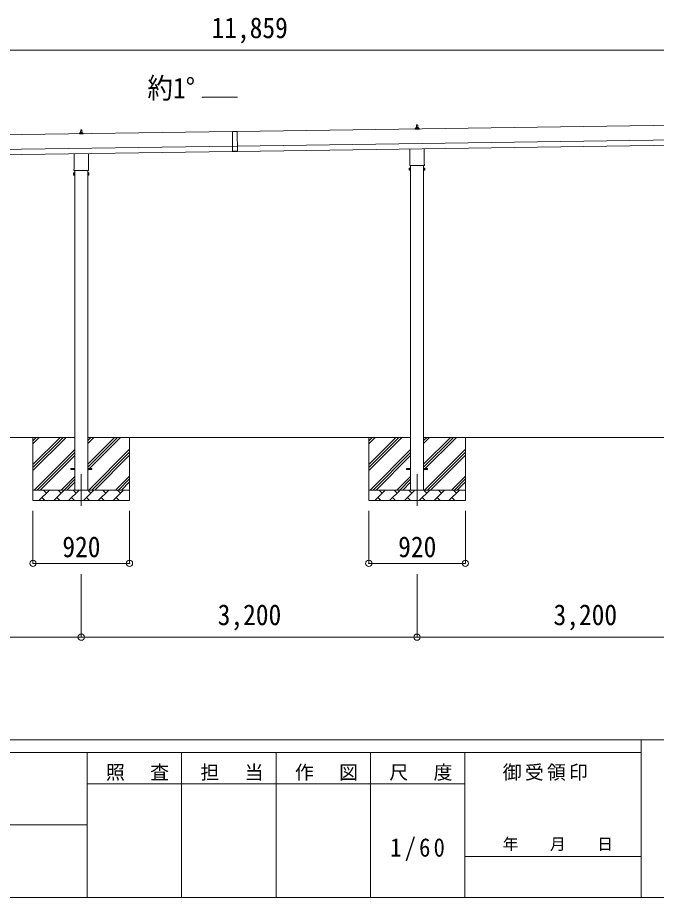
# Model space of a CAD drawing. Units: millimetres at full size, sheet at 1:60. Extents: x -16864 to 16864, y -11640 to 11640.
# Drawn here: x 4740 to 10827, y -11640 to -3264 of the extents above; entities that cross this region are included whole.
import ezdxf
from ezdxf.enums import TextEntityAlignment as Align

# ---------------------------------------------------------------- set-up
doc = ezdxf.new("R2010")
doc.units = ezdxf.units.MM
doc.header["$LTSCALE"] = 60
doc.header["$PDMODE"] = 32
doc.header["$PDSIZE"] = 60
doc.linetypes.add('CHAIN1', pattern=[8, 5, -1, 1, -1])
for name, color, linetype, lineweight in [('0-1_Defpoints', 7, 'CHAIN1', 9), ('0-2_TEXT1', 4, 'Continuous', 9), ('0-3_SHAPE', 7, 'Continuous', 9), ('0-7_PARTS2', 7, 'Continuous', 9), ('0-8_TABLE1', 6, 'Continuous', 9), ('F-0', 7, 'Continuous', 9)]:
    doc.layers.add(name, color=color, linetype=linetype, lineweight=lineweight)
doc.styles.add('ＭＳ ゴシック', font='')
doc.styles.get('ＭＳ ゴシック').set_extended_font_data('MS Gothic')

msp = doc.modelspace()

# ---------------------------------------------------------------- linework, layer by layer
at = {"layer": '0-1_Defpoints'}
for p, q in [((5346.57, -7611.46), (5346.57, -7960.46)), ((8546.57, -7611.46), (8546.57, -7960.46))]:
    msp.add_line(p, q, dxfattribs=at)
at = {"layer": '0-2_TEXT1'}
for p, q in [((6834.47, -4020.62), (6498.47, -4025.42)), ((12842.25, -4262.25), (6831.63, -4348.12)), ((6786.63, -4348.76), (1051.17, -4430.7)), ((5340.87, -4356.48), (5341.6, -4332.96)), ((5342.6, -4331.98), (5351.15, -4331.98)), ((5352.15, -4332.96), (5352.87, -4356.48)), ((6786.62, -4347.76), (6831.62, -4347.12)), ((6786.62, -4347.76), (6789.37, -4540.24)), ((6831.63, -4348.12), (6786.63, -4348.76)), ((6831.62, -4347.12), (6834.37, -4539.6)), ((8528.62, -4326.27), (8528.62, -4318.56)), ((8565.12, -4326.27), (8528.62, -4326.27)), ((8529.01, -4317.77), (8564.74, -4317.77)), ((8529.39, -4317.58), (8536.11, -4315.95)), ((8536.49, -4315.77), (8557.26, -4315.77)), ((8536.87, -4314.98), (8536.87, -4310.77)), ((8537.87, -4310.77), (8555.87, -4310.77)), ((8540.87, -4310.77), (8541.6, -4287.24)), ((8542.6, -4286.27), (8551.15, -4286.27)), ((8552.15, -4287.24), (8552.87, -4310.77)), ((8556.87, -4314.98), (8556.87, -4310.77)), ((8564.36, -4317.58), (8557.64, -4315.95)), ((8565.12, -4326.27), (8565.12, -4318.56)), ((5328.62, -4371.98), (5328.62, -4364.27)), ((5365.12, -4371.98), (5328.62, -4371.98)), ((5329.01, -4363.48), (5364.74, -4363.48)), ((5329.39, -4363.3), (5336.11, -4361.67)), ((5336.49, -4361.48), (5357.26, -4361.48)), ((5336.87, -4360.7), (5336.87, -4356.48)), ((5337.87, -4356.48), (5355.87, -4356.48)), ((5356.87, -4360.7), (5356.87, -4356.48)), ((5364.36, -4363.3), (5357.64, -4361.67)), ((5365.12, -4371.98), (5365.12, -4364.27)), ((6833.63, -4488.1), (12844.25, -4402.24)), ((1053.17, -4570.68), (6788.63, -4488.75)), ((6833.64, -4489.1), (6788.65, -4489.75)), ((6834.34, -4538.1), (12844.96, -4452.23)), ((8478.27, -4660.26), (8478.27, -4514.62)), ((8614.87, -4512.66), (8614.87, -4660.26)), ((1053.88, -4620.68), (6789.35, -4538.74)), ((5278.27, -4705.97), (5278.27, -4560.33)), ((5414.87, -4558.38), (5414.87, -4705.97)), ((6834.29, -4534.6), (6789.3, -4535.24)), ((6834.37, -4539.6), (6789.37, -4540.24)), ((8476.57, -4669.03), (8476.57, -4663.53)), ((8614.5, -4672.53), (8478.63, -4672.53)), ((8484.07, -4672.53), (8484.07, -7761.46)), ((8609.07, -7761.46), (8609.07, -4672.53)), ((8616.57, -4663.53), (8616.57, -4669.03)), ((5272.57, -4744.24), (5273.33, -4742.93)), ((5272.57, -4744.24), (5272.57, -4761.24)), ((5272.57, -4761.24), (5273.33, -4762.56)), ((5279.57, -4747.83), (5273.33, -4747.83)), ((5279.57, -4757.65), (5273.33, -4757.65)), ((5279.57, -4762.56), (5273.33, -4762.56)), ((5276.57, -4714.74), (5276.57, -4709.24)), ((5414.5, -4718.24), (5278.63, -4718.24)), ((5282.07, -4761.94), (5279.57, -4761.94)), ((5284.07, -4718.24), (5284.07, -7761.46)), ((5409.07, -7761.46), (5409.07, -4718.24)), ((5411.07, -4761.94), (5413.57, -4761.94)), ((5413.57, -4747.83), (5419.81, -4747.83)), ((5413.57, -4757.65), (5419.81, -4757.65)), ((5413.57, -4762.56), (5419.81, -4762.56)), ((5416.57, -4709.24), (5416.57, -4714.74)), ((5420.57, -4744.24), (5419.81, -4742.93)), ((5420.57, -4761.24), (5419.81, -4762.56)), ((5420.57, -4744.24), (5420.57, -4761.24)), ((8472.57, -4698.53), (8473.33, -4697.21)), ((8472.57, -4698.53), (8472.57, -4715.53)), ((8472.57, -4715.53), (8473.33, -4716.84)), ((8479.57, -4702.12), (8473.33, -4702.12)), ((8479.57, -4711.94), (8473.33, -4711.94)), ((8479.57, -4716.84), (8473.33, -4716.84)), ((8482.07, -4716.23), (8479.57, -4716.23)), ((8611.07, -4716.23), (8613.57, -4716.23)), ((8613.57, -4702.12), (8619.81, -4702.12)), ((8613.57, -4711.94), (8619.81, -4711.94)), ((8613.57, -4716.84), (8619.81, -4716.84)), ((8620.57, -4698.53), (8619.81, -4697.21)), ((8620.57, -4715.53), (8619.81, -4716.84)), ((8620.57, -4698.53), (8620.57, -4715.53)), ((5246.57, -7556.96), (5284.07, -7556.96)), ((5246.57, -7565.96), (5246.57, -7556.96)), ((5246.57, -7556.96), (5284.07, -7556.96)), ((5246.57, -7565.96), (5246.57, -7556.96)), ((5246.57, -7565.96), (5284.07, -7565.96)), ((5246.57, -7565.96), (5284.07, -7565.96)), ((5409.07, -7556.96), (5446.57, -7556.96)), ((5409.07, -7556.96), (5446.57, -7556.96)), ((5409.07, -7565.96), (5446.57, -7565.96)), ((5409.07, -7565.96), (5446.57, -7565.96)), ((5446.57, -7565.96), (5446.57, -7556.96)), ((5446.57, -7565.96), (5446.57, -7556.96)), ((8446.57, -7556.96), (8484.07, -7556.96)), ((8446.57, -7565.96), (8446.57, -7556.96)), ((8446.57, -7556.96), (8484.07, -7556.96)), ((8446.57, -7565.96), (8446.57, -7556.96)), ((8446.57, -7565.96), (8484.07, -7565.96)), ((8446.57, -7565.96), (8484.07, -7565.96)), ((8609.07, -7556.96), (8646.57, -7556.96)), ((8609.07, -7556.96), (8646.57, -7556.96)), ((8609.07, -7565.96), (8646.57, -7565.96)), ((8609.07, -7565.96), (8646.57, -7565.96)), ((8646.57, -7565.96), (8646.57, -7556.96)), ((8646.57, -7565.96), (8646.57, -7556.96))]:
    msp.add_line(p, q, dxfattribs=at)
for points in [[(5279.57, -4762.56), (5279.57, -4742.93), (5273.33, -4742.93)], [(5279.57, -4761.94), (5279.57, -4743.54), (5282.07, -4743.54)], [(5413.57, -4761.94), (5413.57, -4743.54), (5411.07, -4743.54)], [(5413.57, -4762.56), (5413.57, -4742.93), (5419.81, -4742.93)], [(8479.57, -4716.84), (8479.57, -4697.21), (8473.33, -4697.21)], [(8479.57, -4716.23), (8479.57, -4697.83), (8482.07, -4697.83)], [(8613.57, -4716.23), (8613.57, -4697.83), (8611.07, -4697.83)], [(8613.57, -4716.84), (8613.57, -4697.21), (8619.81, -4697.21)]]:
    msp.add_lwpolyline(points, dxfattribs=at)
for points in [[(5282.07, -4763.24), (5282.07, -4742.24), (5284.07, -4742.24), (5284.07, -4763.24)], [(5411.07, -4763.24), (5411.07, -4742.24), (5409.07, -4742.24), (5409.07, -4763.24)], [(8482.07, -4717.53), (8482.07, -4696.53), (8484.07, -4696.53), (8484.07, -4717.53)], [(8611.07, -4717.53), (8611.07, -4696.53), (8609.07, -4696.53), (8609.07, -4717.53)]]:
    msp.add_lwpolyline(points, close=True, dxfattribs=at)
for centre, radius, start, end in [((5340.96, -4357.12), 4.13, 90, 171.17633), ((5342.6, -4332.98), 1, 90, 178.60509), ((5350.21, -4356.48), 4.83, 133.60282, 180), ((5343.54, -4356.48), 4.83, 0, 46.39718), ((5351.15, -4332.98), 1, 1.39491, 90), ((5352.79, -4357.12), 4.13, 8.82367, 90), ((8529.62, -4318.56), 1, 103.62699, 180), ((8535.87, -4314.98), 1, 283.62699, 0), ((8540.96, -4311.4), 4.13, 90, 171.17633), ((8537.87, -4311.77), 1, 90, 180), ((8542.6, -4287.27), 1, 90, 178.60509), ((8550.21, -4310.77), 4.83, 133.60282, 180), ((8543.54, -4310.77), 4.83, 0, 46.39718), ((8551.15, -4287.27), 1, 1.39491, 90), ((8552.79, -4311.4), 4.13, 8.82367, 90), ((8555.87, -4311.77), 1, 0, 90), ((8557.87, -4314.98), 1, 180, 256.37301), ((8564.12, -4318.56), 1, 0, 76.37301), ((5329.62, -4364.27), 1, 103.62699, 180), ((5335.87, -4360.7), 1, 283.62699, 0), ((5337.87, -4357.48), 1, 90, 180), ((5355.87, -4357.48), 1, 0, 90), ((5357.87, -4360.7), 1, 180, 256.37301), ((5364.12, -4364.27), 1, 0, 76.37301), ((8480.57, -4663.53), 4, 125.09963, 180), ((8480.57, -4669.03), 4, 180, 194.47751), ((8480.57, -4669.03), 4, 194.47751, 241.04498), ((8612.57, -4669.03), 4, 298.95502, 345.52249), ((8612.57, -4663.53), 4, 0, 54.90037), ((8612.57, -4669.03), 4, 345.52249, 0), ((5276.91, -4745.38), 4.34, 145.61575, 214.38425), ((5276.91, -4760.1), 4.34, 145.61575, 214.38425), ((5288.81, -4752.74), 16.24, 162.41205, 197.58795), ((5280.57, -4709.24), 4, 125.09963, 180), ((5280.57, -4714.74), 4, 180, 194.47751), ((5280.57, -4714.74), 4, 194.47751, 241.04498), ((5412.57, -4714.74), 4, 298.95502, 345.52249), ((5412.57, -4709.24), 4, 0, 54.90037), ((5412.57, -4714.74), 4, 345.52249, 0), ((5416.22, -4745.38), 4.34, 325.61575, 34.38425), ((5404.33, -4752.74), 16.24, 342.41205, 17.58795), ((5416.22, -4760.1), 4.34, 325.61575, 34.38425), ((8476.91, -4699.67), 4.34, 145.61575, 214.38425), ((8488.81, -4707.03), 16.24, 162.41205, 197.58795), ((8476.91, -4714.39), 4.34, 145.61575, 214.38425), ((8616.22, -4699.67), 4.34, 325.61575, 34.38425), ((8604.33, -4707.03), 16.24, 342.41205, 17.58795), ((8616.22, -4714.39), 4.34, 325.61575, 34.38425)]:
    msp.add_arc(centre, radius, start, end, dxfattribs=at)
at = {"layer": '0-3_SHAPE'}
for p, q in [((5284.07, -7261.46), (2209.07, -7261.46)), ((4886.57, -7261.46), (4886.57, -7861.46)), ((4886.57, -7293.66), (4918.77, -7261.46)), ((4886.57, -7519.94), (5145.05, -7261.46)), ((4886.57, -7548.22), (5173.33, -7261.46)), ((4886.57, -7576.51), (5201.62, -7261.46)), ((4886.57, -7321.95), (4947.06, -7261.46)), ((4886.57, -7265.38), (4890.49, -7261.46)), ((8484.07, -7261.46), (5409.07, -7261.46)), ((5409.07, -7290.28), (5437.89, -7261.46)), ((5409.07, -7318.57), (5466.18, -7261.46)), ((5409.07, -7573.12), (5720.73, -7261.46)), ((5409.07, -7516.55), (5664.17, -7261.46)), ((5409.07, -7544.84), (5692.45, -7261.46)), ((5806.57, -7261.46), (5806.57, -7861.46)), ((8086.57, -7261.46), (8086.57, -7861.46)), ((8086.57, -7293.66), (8118.77, -7261.46)), ((8086.57, -7519.94), (8345.05, -7261.46)), ((8086.57, -7548.22), (8373.33, -7261.46)), ((8086.57, -7576.51), (8401.62, -7261.46)), ((8086.57, -7321.95), (8147.06, -7261.46)), ((8086.57, -7265.38), (8090.49, -7261.46)), ((11684.07, -7261.46), (8609.07, -7261.46)), ((8609.07, -7290.28), (8637.89, -7261.46)), ((8609.07, -7318.57), (8666.18, -7261.46)), ((8609.07, -7573.12), (8920.73, -7261.46)), ((8609.07, -7516.55), (8864.17, -7261.46)), ((8609.07, -7544.84), (8892.45, -7261.46)), ((9006.57, -7261.46), (9006.57, -7861.46)), ((4901.57, -7759.5), (5284.07, -7377)), ((4927.89, -7761.46), (5284.07, -7405.28)), ((4956.18, -7761.46), (5284.07, -7433.57)), ((5418.72, -7761.46), (5806.57, -7373.61)), ((5447.01, -7761.46), (5806.57, -7401.9)), ((5475.29, -7761.46), (5806.57, -7430.18)), ((8101.57, -7759.5), (8484.07, -7377)), ((8127.89, -7761.46), (8484.07, -7405.28)), ((8156.18, -7761.46), (8484.07, -7433.57)), ((8618.72, -7761.46), (9006.57, -7373.61)), ((8647.01, -7761.46), (9006.57, -7401.9)), ((8675.29, -7761.46), (9006.57, -7430.18)), ((5154.17, -7761.46), (5284.07, -7631.55)), ((5182.45, -7761.46), (5284.07, -7659.84)), ((5210.73, -7761.46), (5284.07, -7688.12)), ((5673.28, -7761.46), (5806.57, -7628.17)), ((5701.57, -7761.46), (5806.57, -7656.46)), ((5729.85, -7761.46), (5806.57, -7684.74)), ((8354.17, -7761.46), (8484.07, -7631.55)), ((8382.45, -7761.46), (8484.07, -7659.84)), ((8410.73, -7761.46), (8484.07, -7688.12)), ((8873.28, -7761.46), (9006.57, -7628.17)), ((8901.57, -7761.46), (9006.57, -7656.46)), ((8929.85, -7761.46), (9006.57, -7684.74)), ((4886.57, -7761.46), (5806.57, -7761.46)), ((4943.01, -7861.46), (5043.01, -7761.46)), ((5014.46, -7790.01), (4985.91, -7761.46)), ((5084.43, -7861.46), (5184.43, -7761.46)), ((5155.88, -7790.01), (5127.33, -7761.46)), ((5225.86, -7861.46), (5325.86, -7761.46)), ((5297.3, -7790.01), (5268.75, -7761.46)), ((5367.28, -7861.46), (5467.28, -7761.46)), ((5438.72, -7790.01), (5410.17, -7761.46)), ((5508.7, -7861.46), (5608.7, -7761.46)), ((5580.14, -7790.01), (5551.59, -7761.46)), ((5650.12, -7861.46), (5750.12, -7761.46)), ((5721.57, -7790.01), (5693.01, -7761.46)), ((8086.57, -7761.46), (9006.57, -7761.46)), ((8143.01, -7861.46), (8243.01, -7761.46)), ((8214.46, -7790.01), (8185.91, -7761.46)), ((8284.43, -7861.46), (8384.43, -7761.46)), ((8355.88, -7790.01), (8327.33, -7761.46)), ((8425.86, -7861.46), (8525.86, -7761.46)), ((8497.3, -7790.01), (8468.75, -7761.46)), ((8567.28, -7861.46), (8667.28, -7761.46)), ((8638.72, -7790.01), (8610.17, -7761.46)), ((8708.7, -7861.46), (8808.7, -7761.46)), ((8780.14, -7790.01), (8751.59, -7761.46)), ((8850.12, -7861.46), (8950.12, -7761.46)), ((8921.57, -7790.01), (8893.01, -7761.46)), ((5806.57, -7861.46), (4886.57, -7861.46)), ((4971.57, -7832.9), (5000.12, -7861.46)), ((5112.99, -7832.9), (5141.54, -7861.46)), ((5254.41, -7832.9), (5282.96, -7861.46)), ((5395.83, -7832.9), (5424.38, -7861.46)), ((5537.25, -7832.9), (5565.81, -7861.46)), ((5678.67, -7832.9), (5707.23, -7861.46)), ((9006.57, -7861.46), (8086.57, -7861.46)), ((8171.57, -7832.9), (8200.12, -7861.46)), ((8312.99, -7832.9), (8341.54, -7861.46)), ((8454.41, -7832.9), (8482.96, -7861.46)), ((8595.83, -7832.9), (8624.38, -7861.46)), ((8737.25, -7832.9), (8765.81, -7861.46)), ((8878.67, -7832.9), (8907.23, -7861.46))]:
    msp.add_line(p, q, dxfattribs=at)
at = {"layer": '0-7_PARTS2', "color": 4}
for p, q in [((6498.47, -4025.42), (6498.47, -4020.62)), ((6498.47, -4020.62), (6834.47, -4020.62))]:
    msp.add_line(p, q, dxfattribs=at)
at = {"layer": '0-8_TABLE1'}
for p, q in [((12877.57, -3573.82), (1018.57, -3573.82)), ((4886.57, -8460.46), (4886.57, -7960.46)), ((5806.57, -8460.46), (5806.57, -7960.46)), ((8086.57, -8460.46), (8086.57, -7960.46)), ((9006.57, -8460.46), (9006.57, -7960.46)), ((4886.57, -8460.46), (5806.57, -8460.46)), ((8086.57, -8460.46), (9006.57, -8460.46)), ((5346.57, -9162.46), (5346.57, -8562.46)), ((8546.57, -9162.46), (8546.57, -8562.46)), ((5346.57, -9162.46), (2146.57, -9162.46)), ((8546.57, -9162.46), (5346.57, -9162.46)), ((11746.57, -9162.46), (8546.57, -9162.46))]:
    msp.add_line(p, q, dxfattribs=at)
for p in [(4886.57, -8460.46), (5806.57, -8460.46), (8086.57, -8460.46), (9006.57, -8460.46), (5346.57, -9162.46), (8546.57, -9162.46)]:
    msp.add_point(p, dxfattribs=at)
at = {"layer": 'F-0', "color": 5, "lineweight": 5}
for p, q in [((-16864.12, -10140), (16015.88, -10140)), ((10682.37, -10140), (10682.37, -11640)), ((-16864.12, -10260), (10682.37, -10260)), ((5402.37, -10260), (5402.37, -11640)), ((6302.37, -10260), (6302.37, -11640)), ((7202.37, -10260), (7202.37, -11640)), ((8102.36, -10260), (8102.36, -11640)), ((9002.37, -10260), (9002.37, -11640)), ((5402.37, -10560), (9002.37, -10560)), ((-6897.63, -10950), (5402.37, -10950)), ((9002.37, -11250), (10682.37, -11250)), ((-16864.12, -11640), (16015.88, -11640))]:
    msp.add_line(p, q, dxfattribs=at)

# ---------------------------------------------------------------- texts
at = {"layer": '0-7_PARTS2', "style": 'ＭＳ ゴシック', "width": 0.9}
msp.add_text('約1°', height=197.9, dxfattribs=at).set_placement((5977.39, -4093.18), align=Align.BOTTOM_LEFT)
at = {"layer": '0-8_TABLE1', "color": 7, "style": 'ＭＳ ゴシック', "width": 0.9}
for s, p in [('11,859', (6588.07, -3518.82)), ('920', (5166.57, -8460.46)), ('920', (8366.57, -8460.46)), ('3,200', (6646.57, -9107.46)), ('3,200', (9846.57, -9107.46))]:
    msp.add_text(s, height=197.9, dxfattribs=at).set_placement(p, align=Align.BOTTOM_LEFT)
at = {"layer": 'F-0', "style": 'ＭＳ ゴシック'}
msp.add_text('年\u3000\u3000月\u3000\u3000日', height=110, dxfattribs=at).set_placement((9362.37, -11220), align=Align.BOTTOM_LEFT)
at = {"layer": 'F-0', "attachment_point": 7, "style": 'ＭＳ ゴシック'}
for s, insert, char_height in [('\\T1.17;照\u3000査', (5582.37, -10530), 132), ('\\T1.17;担\u3000当', (6482.37, -10530), 132), ('\\T1.17;作\u3000図', (7382.37, -10530), 132), ('\\T1.17;尺\u3000度', (8282.37, -10530), 132), ('\\T1.17;御受領印', (9362.37, -10530), 132), ('\\T1.28;\\W0.9;1/60', (8289.87, -11295), 176)]:
    msp.add_mtext(s, dxfattribs=dict(at, insert=insert, char_height=char_height))

doc.saveas('drawing.dxf')
